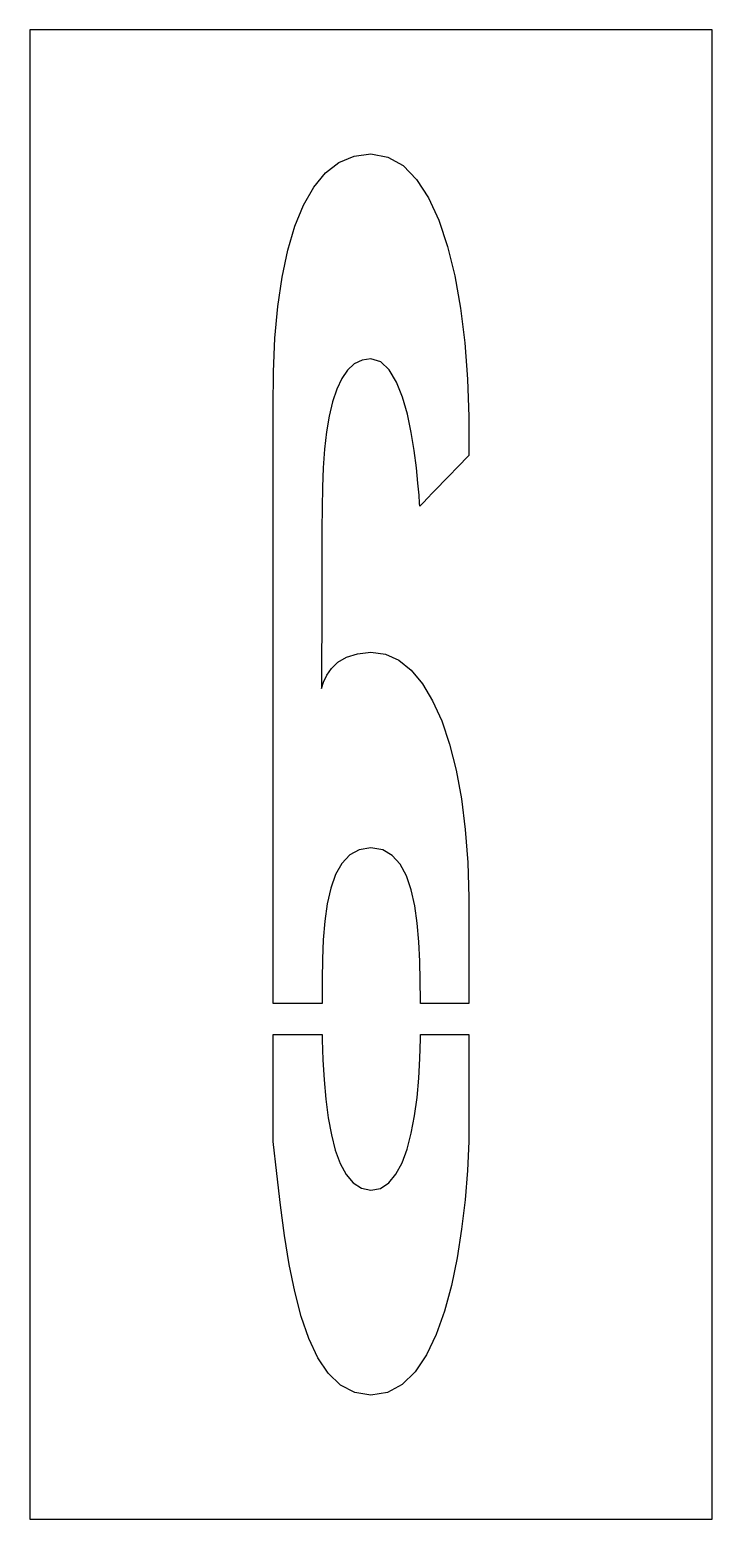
# Model space of a CAD drawing. Extents: x 0 to 11, y 0 to 24.
import ezdxf

# ---------------------------------------------------------------- set-up
doc = ezdxf.new("R2010")
doc.units = 0
doc.layers.add('CUT', color=7, linetype='Continuous')
doc.layers.add('OUTSIDE', color=1, linetype='Continuous')

msp = doc.modelspace()

# ---------------------------------------------------------------- linework, layer by layer
at = {"layer": 'CUT'}
for points in [[(5.107, 13.8913), (5.2823, 13.9464), (5.499, 13.9701), (5.7315, 13.9385), (5.9482, 13.842), (6.1472, 13.6824), (6.3284, 13.4618), (6.4939, 13.1879), (6.6397, 12.8629), (6.7658, 12.4866), (6.8721, 12.069), (6.9569, 11.608), (7.0199, 11.1115), (7.0593, 10.5796), (7.077, 10.0181), (7.077, 9.6911), (7.077, 9.3621), (7.077, 9.0351), (7.077, 8.708), (7.077, 8.379), (7.077, 8.3109), (6.2972, 8.3109), (6.2969, 8.3574), (6.2929, 8.6726), (6.2851, 8.9917), (6.2713, 9.303), (6.2437, 9.6044), (6.2043, 9.8861), (6.1472, 10.1422), (6.0703, 10.3668), (5.9699, 10.554), (5.8438, 10.6958), (5.6881, 10.7845), (5.499, 10.818), (5.3119, 10.7884), (5.1562, 10.7037), (5.0282, 10.5678), (4.9297, 10.3865), (4.8528, 10.1678), (4.7957, 9.9157), (4.7563, 9.6379), (4.7307, 9.3385), (4.7169, 9.0232), (4.711, 8.6982), (4.711, 8.3731), (4.711, 8.3109), (3.923, 8.3109), (3.923, 9.0429), (3.923, 10.0299), (3.923, 11.015), (3.923, 12.002), (3.923, 12.987), (3.923, 13.974), (3.923, 14.959), (3.923, 15.946), (3.923, 16.931), (3.923, 17.918), (3.9269, 18.4894), (3.9525, 19.0311), (3.9978, 19.5414), (4.0668, 20.0162), (4.1574, 20.4496), (4.2736, 20.8377), (4.4115, 21.1765), (4.577, 21.4641), (4.7662, 21.6946), (4.9829, 21.8621), (5.2271, 21.9645), (5.499, 22), (5.7729, 21.9488), (6.0171, 21.8109), (6.2358, 21.5883), (6.4269, 21.2928), (6.5944, 20.9303), (6.7342, 20.5087), (6.8505, 20.0339), (6.9431, 19.5138), (7.01, 18.9582), (7.0554, 18.3712), (7.077, 17.7624), (7.077, 17.1379), (7.0593, 17.1221), (7.0179, 17.0788), (6.9529, 17.0118), (6.8702, 16.9291), (6.7796, 16.8345), (6.681, 16.734), (6.5825, 16.6316), (6.4919, 16.537), (6.4112, 16.4523), (6.3461, 16.3853), (6.3028, 16.34), (6.287, 16.3243), (6.2831, 16.3716), (6.2752, 16.5016), (6.2575, 16.6966), (6.2319, 16.9409), (6.1964, 17.2187), (6.1472, 17.5102), (6.0861, 17.8038), (6.0073, 18.0816), (5.9108, 18.3239), (5.7945, 18.5189), (5.6586, 18.6489), (5.499, 18.6982), (5.3572, 18.6785), (5.2311, 18.6154), (5.1227, 18.515), (5.0282, 18.379), (4.9474, 18.2076), (4.8804, 18.0047), (4.8272, 17.7762), (4.7839, 17.5201), (4.7524, 17.2423), (4.7307, 16.9429), (4.7169, 16.6277), (4.711, 16.2967), (4.709, 15.9519), (4.709, 15.6013), (4.7071, 15.2506), (4.7071, 14.9039), (4.7051, 14.5709), (4.7051, 14.2577), (4.7031, 13.9701), (4.7031, 13.7139), (4.7011, 13.4992), (4.7011, 13.3834), (4.7327, 13.4854), (4.7859, 13.5997), (4.8627, 13.71), (4.9671, 13.8105)], [(7.077, 7.396), (7.077, 7.069), (7.077, 6.7419), (7.077, 6.4129), (7.077, 6.0859), (7.0534, 5.621), (7.016, 5.1462), (6.9608, 4.6734), (6.8879, 4.2104), (6.7973, 3.7671), (6.685, 3.3515), (6.551, 2.9752), (6.3934, 2.6481), (6.2102, 2.3763), (6.0014, 2.1714), (5.765, 2.0433), (5.499, 2), (5.237, 2.0433), (5.0085, 2.1615), (4.8115, 2.3507), (4.642, 2.6009), (4.4963, 2.9102), (4.3741, 3.2667), (4.2697, 3.6667), (4.181, 4.104), (4.1062, 4.5709), (4.0392, 5.0615), (3.9801, 5.5697), (3.923, 6.0859), (3.923, 7.0709), (3.923, 7.8089), (4.7139, 7.8089), (4.7149, 7.725), (4.7248, 7.3999), (4.7425, 7.0788), (4.7701, 6.7675), (4.8095, 6.4701), (4.8607, 6.1962), (4.9238, 5.948), (5.0026, 5.7313), (5.0991, 5.554), (5.2134, 5.418), (5.3454, 5.3333), (5.499, 5.3018), (5.6527, 5.3314), (5.7886, 5.418), (5.9029, 5.5579), (6.0014, 5.7411), (6.0822, 5.9638), (6.1491, 6.2179), (6.2023, 6.4976), (6.2417, 6.7951), (6.2693, 7.1064), (6.287, 7.4236), (6.2969, 7.7388), (6.2973, 7.8089), (7.077, 7.8089), (7.077, 7.725)]]:
    msp.add_lwpolyline(points, close=True, dxfattribs=at)
at = {"layer": 'OUTSIDE'}
msp.add_lwpolyline([(0, 0), (11, 0), (11, 24), (0, 24)], close=True, dxfattribs=at)

doc.saveas('drawing.dxf')
